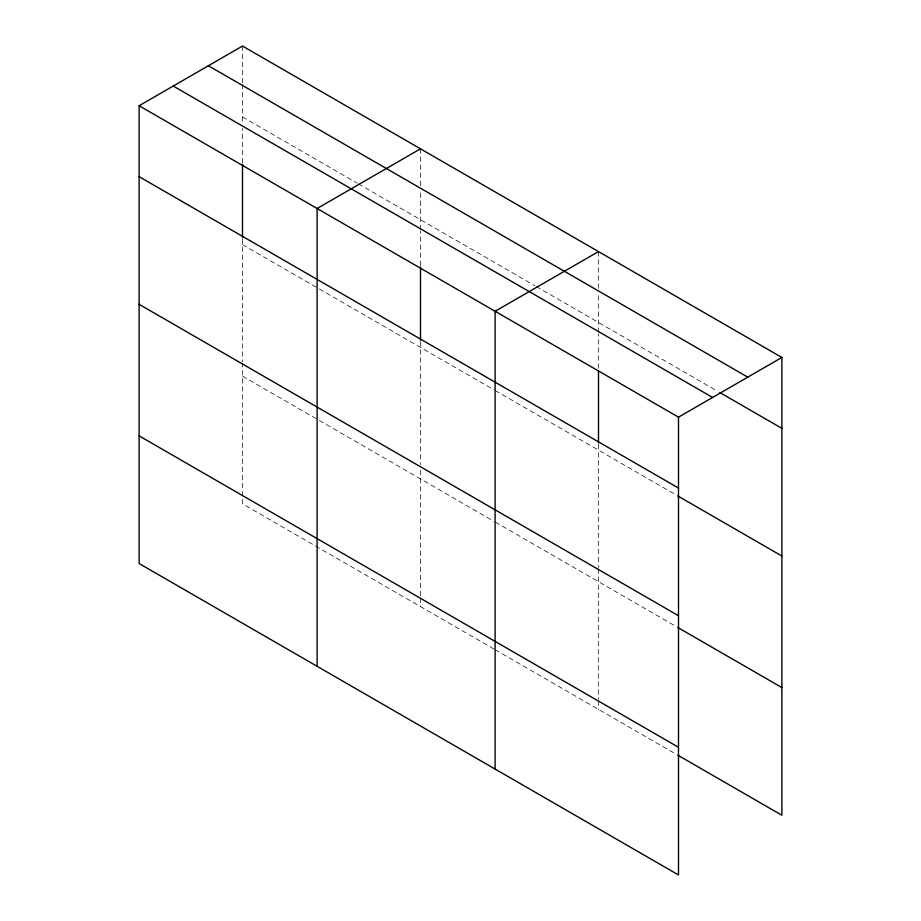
<?xml version="1.0" encoding="UTF-8"?>
<svg xmlns="http://www.w3.org/2000/svg" width="921" height="921" viewBox="0 0 921 921"><rect width="100%" height="100%" fill="white"/><g stroke="black" fill="none" stroke-linecap="round" stroke-linejoin="round"><path stroke-width="0.69" stroke-dasharray="4.61 3.45" d="M242.499 162.856L242.499 128.422M420.506 341.656L420.506 464.633M420.506 265.616L420.506 231.194M420.506 229.755L420.506 191.361M598.5 444.417L598.5 567.405M598.5 368.388L598.5 333.955M598.5 332.527L598.5 294.121M242.499 116.955L357.014 183.06M358.269 183.786L535.02 285.832M536.264 286.546L717.447 391.16M242.499 244.629L493.944 389.79M495.187 390.504L676.567 495.222M242.499 376.171L493.944 521.332M495.187 522.057L676.567 626.775M493.944 649.017L242.499 503.845L242.499 363.3M495.187 649.731L676.567 754.449M598.5 251.583L598.5 288.446M598.5 568.833L598.5 699.338M598.5 700.766L598.5 709.377M420.506 148.811L420.506 185.685M420.506 470.355L420.506 596.566M420.506 598.005L420.506 606.617M242.499 46.05L242.499 82.913M242.499 84.341L242.499 122.689M242.499 238.884L242.499 361.872"/><path stroke-width="1.38" d="M242.499 237.457L242.499 164.295M420.506 340.217L420.506 267.055M598.5 442.989L598.5 371.255M139.117 105.742L678.501 417.155L678.501 874.95L139.117 563.537L139.117 105.742L242.499 46.05L781.883 357.463L781.883 815.258L677.798 755.162M420.506 148.811L317.112 208.503L317.112 666.309M598.5 251.583L495.107 311.275L495.107 769.07M678.501 417.155L781.883 357.463M208.388 65.748L747.771 377.161M719.934 392.588L781.883 428.357M173.229 86.044L712.612 397.458M139.117 176.648L678.501 488.049M677.798 495.947L781.883 556.031M139.117 304.321L678.501 615.723M677.798 627.489L781.883 687.584M139.117 435.863L678.501 747.276"/></g></svg>
